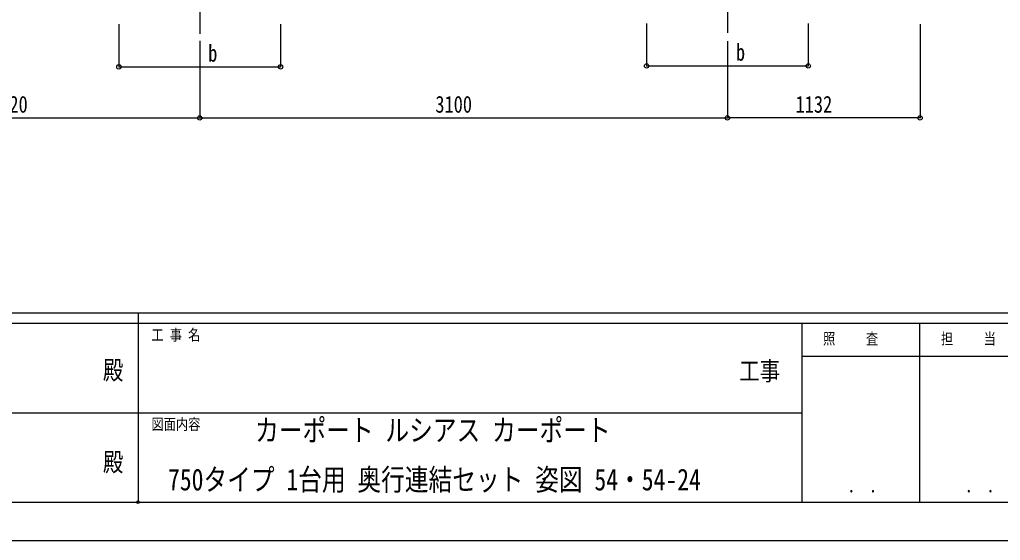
# Model space of a CAD drawing. Units: millimetres, scale not verified. Extents: x -12615 to 12615, y -8910 to 8910.
# Drawn here: x -710 to 5051, y -8910 to -5849 of the extents above; entities that cross this region are included whole.
import ezdxf
from ezdxf.enums import TextEntityAlignment as Align

# ---------------------------------------------------------------- set-up
doc = ezdxf.new("R2010")
doc.units = ezdxf.units.MM
doc.header["$LTSCALE"] = 30
doc.header["$PDMODE"] = 32
doc.header["$PDSIZE"] = 15
for name, color, linetype in [('0-2_USER1', 3, 'Continuous'), ('0-3_YKK_12', 2, 'Continuous'), ('0-6_YKK_D', 6, 'Continuous'), ('0-7_YKK_ZWAK', 7, 'Continuous')]:
    doc.layers.add(name, color=color, linetype=linetype)
doc.styles.add('ＭＳ ゴシック', font='')
doc.styles.get('ＭＳ ゴシック').set_extended_font_data('MS Gothic')

msp = doc.modelspace()

# ---------------------------------------------------------------- linework, layer by layer
at = {"layer": '0-3_YKK_12'}
for p, q in [((347.21, -2724.63), (347.21, -5933.34)), ((3447.21, -2724.63), (3447.21, -5927.83))]:
    msp.add_line(p, q, dxfattribs=at)
at = {"layer": '0-6_YKK_D'}
for p, q in [((2972.41, -5871.55), (2972.41, -6122.54)), ((3922.41, -5871.55), (3922.41, -6122.54)), ((-127.59, -5877.06), (-127.59, -6128.06)), ((822.41, -5877.06), (822.41, -6128.06)), ((4579.31, -5877.06), (4579.31, -6428.06)), ((347.21, -5973.33), (347.21, -6428.06)), ((347.21, -5973.33), (347.21, -6428.06)), ((3447.21, -5976.48), (3447.21, -6428.06)), ((3447.21, -5976.48), (3447.21, -6428.06)), ((-127.59, -6127.06), (822.41, -6127.06)), ((2972.41, -6121.54), (3922.41, -6121.54)), ((-1772.69, -6427.06), (347.21, -6427.06)), ((347.21, -6427.06), (3447.21, -6427.06)), ((4579.31, -6427.06), (3447.21, -6427.06))]:
    msp.add_line(p, q, dxfattribs=at)
for centre in [(-127.59, -6127.06), (822.41, -6127.06), (2972.41, -6121.54), (3922.41, -6121.54), (347.21, -6427.06), (347.21, -6427.06), (3447.21, -6427.06), (3447.21, -6427.06), (4579.31, -6427.06)]:
    msp.add_circle(centre, 12.75, dxfattribs=at)
at = {"layer": '0-7_YKK_ZWAK'}
for p, q in [((11685.06, -7575), (-11714.94, -7575)), ((-14.94, -7575), (-14.94, -8685)), ((-14.94, -7635), (-3914.94, -7635)), ((3885.06, -7635), (-14.94, -7635)), ((4575.06, -7635), (4575.06, -8685)), ((5955.06, -7830), (3885.06, -7830)), ((-3892.44, -8160), (-14.94, -8160)), ((-14.94, -8160), (3885.06, -8160)), ((-3914.94, -8685), (-14.94, -8685)), ((-14.94, -8685), (3885.06, -8685)), ((3885.06, -8685), (5955.06, -8685))]:
    msp.add_line(p, q, dxfattribs=at)
msp.add_lwpolyline([(-12615, -8910), (12615, -8910), (12615, 8910), (-12615, 8910)], close=True, dxfattribs=at)
msp.add_lwpolyline([(5955.06, -7635), (3885.06, -7635), (3885.06, -8685)], dxfattribs=at)
msp.add_point((-14.94, -8685), dxfattribs=at)

# ---------------------------------------------------------------- texts
at = {"layer": '0-2_USER1', "style": 'ＭＳ ゴシック', "width": 0.8}
for s, p in [('カーポート ルシアス カーポート', (672.98, -8364.5)), ('750タイプ 1台用 奥行連結セット 姿図 54・54-24', (161.19, -8654.5))]:
    msp.add_text(s, height=127.6, dxfattribs=at).set_placement(p, align=Align.BOTTOM_LEFT)
at = {"layer": '0-6_YKK_D', "style": 'ＭＳ ゴシック', "width": 0.8}
for s, p in [('b', (3497.42, -6120.54)), ('b', (397.42, -6126.06)), ('2120', (-878.34, -6426.06)), ('3100', (1731.61, -6426.06)), ('1132', (3847.66, -6426.06))]:
    msp.add_text(s, height=98.97, dxfattribs=at).set_placement(p, align=Align.BOTTOM_LEFT)
at = {"layer": '0-7_YKK_ZWAK', "style": 'ＭＳ ゴシック', "width": 0.8}
for s, height, p in [('工 事 名', 65.98, (63.81, -7755)), ('照     査', 65.98, (4009.26, -7777.5)), ('担     当', 65.98, (4701.66, -7777.5)), ('殿', 110, (-221, -7997.5)), ('工事', 110, (3517, -8002.4)), ('図面内容', 65.98, (63.81, -8280)), ('殿', 110, (-221, -8537.5)), ('． ．', 77.75, (4155, -8653.06)), ('． ．', 77.75, (4845, -8653.06))]:
    msp.add_text(s, height=height, dxfattribs=at).set_placement(p, align=Align.BOTTOM_LEFT)

doc.saveas('drawing.dxf')
